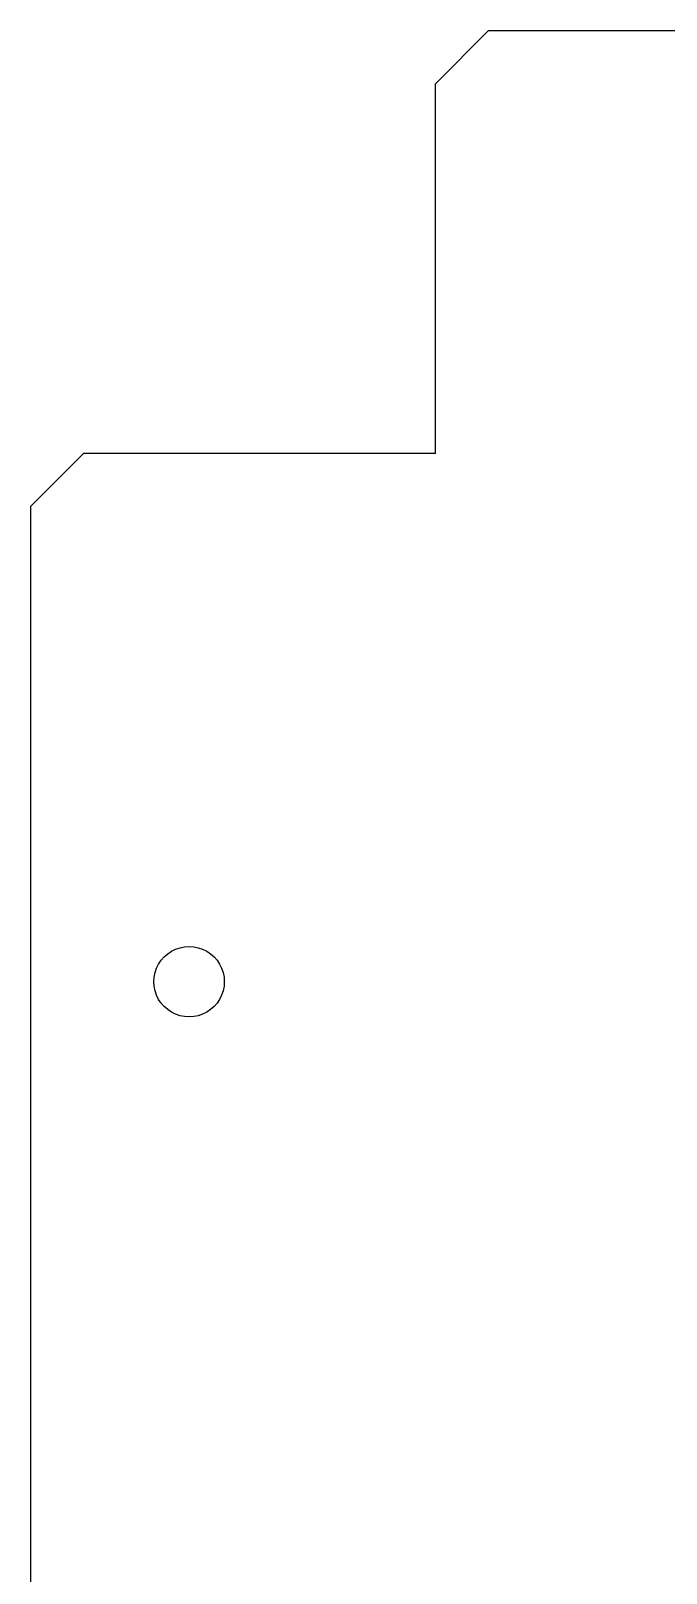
# Model space of a CAD drawing. Header units: metres. Extents: x 730 to 928, y -1580 to -1257.
# Drawn here: x 730.2 to 766.3, y -1344.9 to -1257.3 of the extents above; entities that cross this region are included whole.
import ezdxf

# ---------------------------------------------------------------- set-up
doc = ezdxf.new("R2010")
doc.units = ezdxf.units.M

msp = doc.modelspace()

# ---------------------------------------------------------------- linework, layer by layer
at = {"layer": 'Layer0'}
for p, q in [((756.211, -1257.308, 0), (753.211, -1260.308, 0)), ((902.211, -1257.308, 0), (756.211, -1257.308, 0)), ((753.211, -1281.308, 0), (753.211, -1260.308, 0)), ((733.211, -1281.308, 0), (730.211, -1284.308, 0)), ((753.211, -1281.308, 0), (733.211, -1281.308, 0)), ((730.211, -1401.308, 0), (730.211, -1284.308, 0)), ((738.445, -1309.46, 0), (738.693, -1309.376, 0)), ((738.693, -1309.376, 0), (738.95, -1309.325, 0)), ((738.95, -1309.325, 0), (739.211, -1309.308, 0)), ((739.211, -1309.308, 0), (739.472, -1309.325, 0)), ((739.472, -1309.325, 0), (739.728, -1309.376, 0)), ((739.728, -1309.376, 0), (739.976, -1309.46, 0)), ((737.479, -1310.308, 0), (737.624, -1310.09, 0)), ((737.624, -1310.09, 0), (737.797, -1309.894, 0)), ((737.797, -1309.894, 0), (737.993, -1309.721, 0)), ((737.993, -1309.721, 0), (738.211, -1309.576, 0)), ((738.211, -1309.576, 0), (738.445, -1309.46, 0)), ((739.976, -1309.46, 0), (740.211, -1309.576, 0)), ((740.211, -1309.576, 0), (740.428, -1309.721, 0)), ((740.428, -1309.721, 0), (740.625, -1309.894, 0)), ((740.625, -1309.894, 0), (740.797, -1310.09, 0)), ((740.797, -1310.09, 0), (740.943, -1310.308, 0)), ((737.211, -1311.308, 0), (737.228, -1311.047, 0)), ((737.228, -1311.047, 0), (737.279, -1310.79, 0)), ((737.279, -1310.79, 0), (737.363, -1310.542, 0)), ((737.363, -1310.542, 0), (737.479, -1310.308, 0)), ((740.943, -1310.308, 0), (741.059, -1310.542, 0)), ((741.059, -1310.542, 0), (741.143, -1310.79, 0)), ((741.143, -1310.79, 0), (741.194, -1311.047, 0)), ((741.194, -1311.047, 0), (741.211, -1311.308, 0)), ((737.228, -1311.569, 0), (737.211, -1311.308, 0)), ((737.279, -1311.825, 0), (737.228, -1311.569, 0)), ((737.363, -1312.073, 0), (737.279, -1311.825, 0)), ((741.143, -1311.825, 0), (741.059, -1312.073, 0)), ((741.194, -1311.569, 0), (741.143, -1311.825, 0)), ((741.211, -1311.308, 0), (741.194, -1311.569, 0)), ((737.479, -1312.308, 0), (737.363, -1312.073, 0)), ((737.624, -1312.525, 0), (737.479, -1312.308, 0)), ((737.797, -1312.722, 0), (737.624, -1312.525, 0)), ((737.993, -1312.894, 0), (737.797, -1312.722, 0)), ((738.211, -1313.04, 0), (737.993, -1312.894, 0)), ((740.428, -1312.894, 0), (740.211, -1313.04, 0)), ((740.625, -1312.722, 0), (740.428, -1312.894, 0)), ((740.797, -1312.525, 0), (740.625, -1312.722, 0)), ((740.943, -1312.308, 0), (740.797, -1312.525, 0)), ((741.059, -1312.073, 0), (740.943, -1312.308, 0)), ((738.445, -1313.155, 0), (738.211, -1313.04, 0)), ((738.693, -1313.24, 0), (738.445, -1313.155, 0)), ((738.95, -1313.291, 0), (738.693, -1313.24, 0)), ((739.211, -1313.308, 0), (738.95, -1313.291, 0)), ((739.472, -1313.291, 0), (739.211, -1313.308, 0)), ((739.728, -1313.24, 0), (739.472, -1313.291, 0)), ((739.976, -1313.155, 0), (739.728, -1313.24, 0)), ((740.211, -1313.04, 0), (739.976, -1313.155, 0))]:
    msp.add_line(p, q, dxfattribs=at)

doc.saveas('drawing.dxf')
